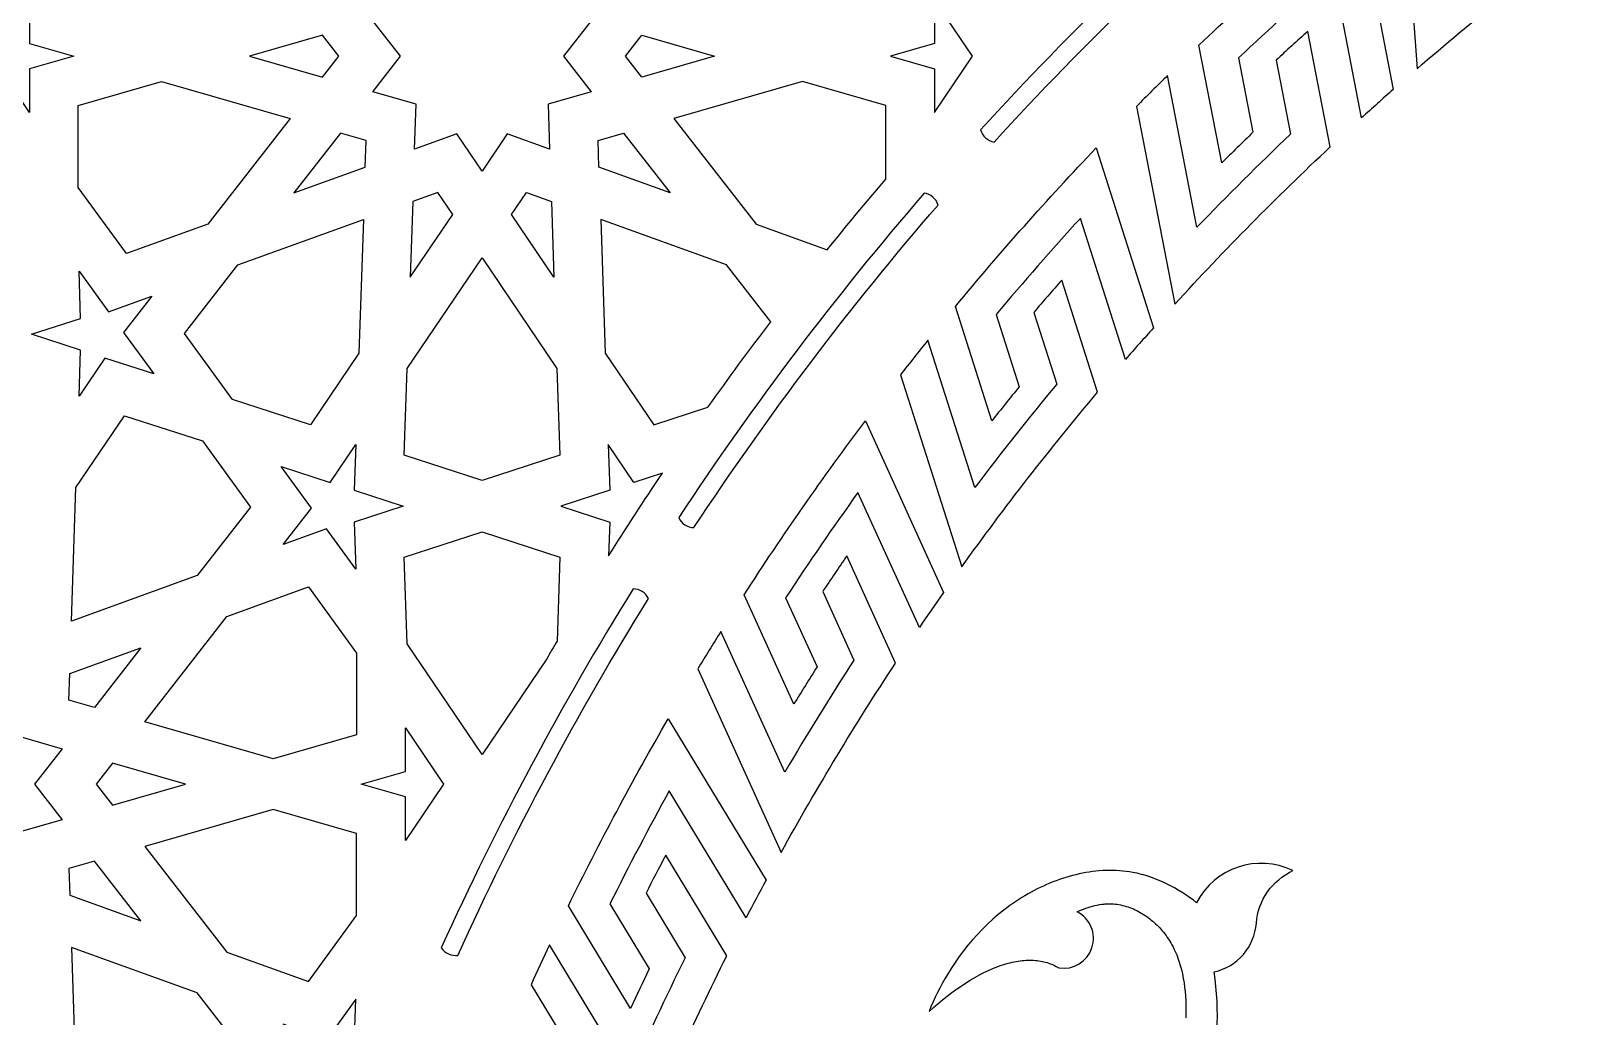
# Model space of a CAD drawing. Extents: x -1807 to 4498, y -1480 to 4111.
# Drawn here: x 394 to 1249, y 1986 to 2527 of the extents above; entities that cross this region are included whole.
import ezdxf

# ---------------------------------------------------------------- set-up
doc = ezdxf.new("R2010")
doc.units = 0
doc.layers.add('LAYER_01', color=7, linetype='CONTINUOUS')

msp = doc.modelspace()

# ---------------------------------------------------------------- linework, layer by layer
at = {"layer": 'LAYER_01'}
for points in [[(1146.17, 2616.82), (1154.24, 2506.58, -0.019258), (1248.97, 2582.27), (1244.25, 2646.69, 0.003596), (1225.19, 2633.03), (1228.22, 2591.77, 0.011339), (1171.33, 2547.13), (1165.13, 2631.72, 0.003621)], [(1082.16, 2620.17, 0.290146), (1075.71, 2627.81, 0.032514), (914.9, 2473.08, 0.290146), (922.29, 2466.34, -0.032514)], [(1121.54, 2596.8), (1141.18, 2495.16, 0.003703), (1123.82, 2479.59), (1108.39, 2559.46, 0.010655), (1056.35, 2512.51), (1064.25, 2471.66, 0.003728), (1047.13, 2454.84), (1034.63, 2519.48, -0.017475)], [(1000.39, 2485.85), (1021.37, 2377.32, -0.019258), (1106.54, 2463.62), (1094.28, 2527.04, 0.003596), (1076.97, 2511.24), (1084.82, 2470.61, 0.011339), (1033.57, 2419.6), (1017.47, 2502.87, 0.003621)], [(862.96, 2445.93), (862.96, 2486.32), (817.25, 2499.49), (746.8, 2479.19), (791.87, 2421.36), (830.81, 2407.24, -0.007233)], [(978.29, 2463.08), (1009.74, 2364.45, 0.003703), (994.33, 2346.95), (969.62, 2424.45, 0.010655), (923.46, 2371.71), (936.1, 2332.07, 0.003728), (921.08, 2313.35), (901.07, 2376.08, -0.017475)], [(891.59, 2431.77, 0.290146), (884.03, 2438.31, 0.032514), (749.4, 2260.32, 0.290146), (757.75, 2254.81, -0.032514)], [(799.83, 2367.7), (775.53, 2398.88), (706.61, 2423.86), (709.07, 2350.59), (735.72, 2311.19), (765.41, 2320.83, -0.008361)], [(871.02, 2338.66), (904.61, 2233.34, -0.019258), (979.05, 2329.06), (959.42, 2390.59, 0.003596), (944.08, 2372.87), (956.65, 2333.45, 0.011339), (911.75, 2276.76), (885.98, 2357.57, 0.003621)], [(851.75, 2313.44), (894.57, 2219.2, 0.003703), (881.33, 2200), (847.67, 2274.07, 0.010655), (808.03, 2216.26), (825.25, 2178.38, 0.003728), (812.53, 2158.03), (785.29, 2217.97, -0.017475)], [(740.43, 2284.64), (724.86, 2279.59), (710.75, 2300.44), (711.6, 2275.28), (684.77, 2266.56), (711.6, 2257.84), (710.98, 2239.27, -0.007778)], [(677.02, 2182.79), (641.57, 2130.38), (600.49, 2191.11), (598.89, 2238.65), (641.57, 2252.52), (684.24, 2238.65), (682.69, 2192.58, 0.001626)], [(759.85, 2177.28), (805.58, 2076.64, -0.019258), (868.25, 2180.44), (841.53, 2239.24, 0.003596), (828.38, 2219.84), (845.5, 2182.17, 0.011339), (807.57, 2120.6), (772.48, 2197.82, 0.003621)], [(732.84, 2215.87, 0.290146), (724.35, 2221.14, 0.032514), (619.22, 2024.29, 0.290146), (628.33, 2020.16, -0.032514)], [(743.67, 2149.97), (797.27, 2061.41, 0.003703), (786.38, 2040.8), (744.25, 2110.39, 0.010655), (711.68, 2048.33), (733.23, 2012.74, 0.003728), (722.99, 1991.03), (688.89, 2047.36, -0.017475)], [(668.41, 2003.95), (725.65, 1909.39, -0.019258), (775.69, 2019.83), (742.24, 2075.09, 0.003596), (731.46, 2054.27), (752.89, 2018.87, 0.011339), (722.46, 1953.28), (678.54, 2025.83, 0.003621)], [(572.99, 1969.71), (571.53, 1970.18), (572.4, 1996.1), (556.22, 1973.82), (532.54, 1982.4), (548.02, 1962.54), (531.44, 1939.72), (558.27, 1948.43), (562.23, 1942.57, -0.004197)]]:
    msp.add_lwpolyline(points, format="xyb", close=True, dxfattribs=at)
for points in [[(596.82, 2513.39), (581.65, 2532.85), (605.37, 2539.69), (604.54, 2564.35), (627.74, 2555.94), (641.57, 2576.38), (655.39, 2555.94), (678.6, 2564.35), (677.77, 2539.69), (701.48, 2532.85), (686.31, 2513.39), (701.48, 2493.92), (677.77, 2487.08), (678.6, 2462.42), (655.39, 2470.83), (641.57, 2450.39), (627.74, 2470.83), (604.54, 2462.42), (605.37, 2487.08), (581.65, 2493.92)], [(417.67, 2513.39), (393.47, 2506.41), (393.47, 2482.48), (372.56, 2513.39), (393.47, 2544.29), (393.47, 2520.36)], [(865.47, 2513.39), (889.66, 2506.41), (889.66, 2482.48), (910.57, 2513.39), (889.66, 2544.29), (889.66, 2520.36)], [(562.97, 2513.39), (554.01, 2524.89), (514.09, 2513.39), (554.01, 2501.88)], [(720.16, 2513.39), (729.12, 2524.89), (769.04, 2513.39), (729.12, 2501.88)], [(491.27, 2421.36), (446.54, 2405.15), (420.17, 2441.45), (420.17, 2486.32), (465.88, 2499.49), (536.33, 2479.19)], [(577.98, 2467.19), (563.97, 2471.23), (538.44, 2438.46), (577.49, 2452.62)], [(705.15, 2467.19), (719.16, 2471.23), (744.69, 2438.46), (705.64, 2452.62)], [(617.28, 2438.64), (603.57, 2433.67), (602.18, 2392.15), (625.45, 2426.56)], [(665.85, 2438.64), (679.56, 2433.67), (680.96, 2392.15), (657.68, 2426.56)], [(574.06, 2350.59), (547.41, 2311.19), (504.74, 2325.05), (478.36, 2361.35), (507.6, 2398.88), (576.53, 2423.86)], [(641.57, 2280.6), (598.89, 2294.46), (600.49, 2342.01), (641.57, 2402.73), (682.64, 2342.01), (684.24, 2294.46)], [(394.6, 2360.84), (421.44, 2369.56), (420.57, 2395.48), (436.75, 2373.2), (460.43, 2381.78), (444.95, 2361.92), (461.53, 2339.09), (434.7, 2347.81), (420.59, 2326.95), (421.44, 2352.12)], [(485.37, 2228.51), (416.44, 2203.53), (418.91, 2276.8), (445.56, 2316.21), (488.23, 2302.34), (514.61, 2266.04)], [(598.36, 2266.56), (571.53, 2257.84), (572.4, 2231.92), (556.22, 2254.2), (532.54, 2245.61), (548.02, 2265.48), (531.44, 2288.3), (558.27, 2279.59), (572.38, 2300.44), (571.53, 2275.28)], [(527.09, 2127.9), (456.64, 2148.2), (501.7, 2206.03), (546.43, 2222.25), (572.8, 2185.95), (572.8, 2141.08)], [(454.53, 2188.94), (429, 2156.17), (414.99, 2160.21), (415.48, 2174.78)], [(351.4, 2177.01), (365.23, 2156.57), (388.43, 2164.98), (387.6, 2140.31), (411.32, 2133.48), (396.15, 2114.01), (411.32, 2094.54), (387.6, 2087.71), (388.43, 2063.04), (365.23, 2071.45), (351.4, 2051.01), (337.57, 2071.45), (314.37, 2063.04), (315.2, 2087.71), (291.49, 2094.54), (306.66, 2114.01), (291.49, 2133.48), (315.2, 2140.31), (314.37, 2164.98), (337.57, 2156.57)], [(620.41, 2114.01), (599.5, 2083.1), (599.5, 2107.04), (575.3, 2114.01), (599.5, 2120.98), (599.5, 2144.92)], [(430, 2114.01), (438.96, 2102.51), (478.87, 2114.01), (438.96, 2125.51)], [(527.09, 2100.12), (456.64, 2079.82), (501.7, 2021.98), (546.43, 2005.77), (572.8, 2042.07), (572.8, 2086.94)], [(454.53, 2039.08), (429, 2071.85), (414.99, 2067.81), (415.48, 2053.24)], [(485.37, 1999.5), (416.44, 2024.49), (418.91, 1951.22), (445.56, 1911.81), (488.23, 1925.68), (514.61, 1961.98)]]:
    msp.add_lwpolyline(points, close=True, dxfattribs=at)
msp.add_lwpolyline([(1014.98, 1888.83, 0.184529), (1043.04, 2011.07, 0.328431), (1066.13, 2037.85, -0.272178), (1086.16, 2066.61, 0.407236), (1033.37, 2049.05), (1031.44, 2050.52), (1029.46, 2051.94), (1027.44, 2053.32), (1025.39, 2054.66), (1023.29, 2055.94), (1021.16, 2057.16), (1019, 2058.33), (1016.81, 2059.43), (1014.58, 2060.47), (1012.33, 2061.44), (1010.06, 2062.34), (1007.75, 2063.17), (1005.43, 2063.91), (1004.26, 2064.26), (1003.09, 2064.58), (1001.91, 2064.88), (1000.72, 2065.16), (999.53, 2065.41), (998.34, 2065.64), (996.53, 2065.95), (994.72, 2066.21), (992.89, 2066.42), (991.07, 2066.57), (989.23, 2066.68), (987.39, 2066.74), (985.55, 2066.75), (983.71, 2066.71), (981.86, 2066.63), (980.01, 2066.5), (978.17, 2066.33), (976.32, 2066.11), (974.48, 2065.85), (972.64, 2065.55), (970.8, 2065.21), (968.97, 2064.83), (967.14, 2064.4), (965.32, 2063.94), (963.5, 2063.44), (961.7, 2062.91), (959.9, 2062.34), (958.11, 2061.73), (956.33, 2061.09), (954.57, 2060.41), (952.81, 2059.7), (951.07, 2058.96), (949.35, 2058.19), (947.64, 2057.39), (945.94, 2056.56), (944.26, 2055.7), (940.96, 2053.89), (939.22, 2052.88), (937.51, 2051.85), (935.82, 2050.78), (934.16, 2049.69), (932.51, 2048.56), (930.89, 2047.41), (927.71, 2045.03), (924.62, 2042.55), (921.62, 2039.97), (918.72, 2037.29), (915.9, 2034.52), (913.18, 2031.67), (910.54, 2028.73), (908.01, 2025.72), (905.56, 2022.64), (903.21, 2019.48), (900.95, 2016.26), (898.78, 2012.98), (896.71, 2009.64), (895.27, 2007.19), (893.88, 2004.72), (892.54, 2002.22), (891.26, 1999.69), (890.03, 1997.14), (888.85, 1994.56), (887.72, 1991.96), (886.66, 1989.34), (889.12, 1991.55), (891.6, 1993.69), (894.1, 1995.76), (896.61, 1997.76), (899.13, 1999.69), (901.66, 2001.53), (904.19, 2003.29), (906.72, 2004.96), (909.24, 2006.53), (911.76, 2008.02), (914.26, 2009.4), (916.75, 2010.68), (919.21, 2011.86), (921.66, 2012.92), (922.87, 2013.42), (924.07, 2013.89), (925.27, 2014.32), (926.45, 2014.74), (927.63, 2015.12), (928.8, 2015.47), (929.96, 2015.8), (931.11, 2016.1), (932.25, 2016.37), (933.38, 2016.61), (934.49, 2016.83), (935.6, 2017.01), (936.69, 2017.17), (937.77, 2017.3), (938.84, 2017.4), (939.89, 2017.47), (940.93, 2017.51), (941.96, 2017.53), (942.97, 2017.51), (943.97, 2017.47), (944.95, 2017.4), (945.92, 2017.31), (946.87, 2017.18), (947.81, 2017.03), (948.73, 2016.86), (949.64, 2016.65), (950.53, 2016.43), (951.4, 2016.17), (952.26, 2015.89), (953.1, 2015.58), (953.92, 2015.25), (954.73, 2014.9), (955.52, 2014.52), (956.29, 2014.11), (957.04, 2013.69), (957.78, 2013.24, 0.85216), (967.86, 2044.04), (969.02, 2044.57), (970.19, 2045.08), (971.38, 2045.56), (972.59, 2046.01), (973.81, 2046.43), (975.05, 2046.82), (976.29, 2047.16), (977.54, 2047.47), (978.81, 2047.75), (980.08, 2047.97), (981.35, 2048.16), (981.99, 2048.23), (982.63, 2048.3), (983.27, 2048.35), (983.91, 2048.39), (984.55, 2048.42), (985.19, 2048.43), (985.83, 2048.43), (986.46, 2048.42), (987.1, 2048.4), (987.74, 2048.36), (988.76, 2048.27), (989.77, 2048.15), (990.79, 2047.99), (991.79, 2047.8), (992.79, 2047.58), (993.79, 2047.32), (994.78, 2047.04), (995.77, 2046.72), (996.74, 2046.37), (997.71, 2046), (998.67, 2045.6), (999.62, 2045.17), (1000.57, 2044.71), (1001.5, 2044.23), (1002.42, 2043.73), (1003.33, 2043.19), (1004.23, 2042.64), (1005.11, 2042.06), (1005.98, 2041.46), (1006.84, 2040.84), (1007.69, 2040.2), (1008.52, 2039.54), (1009.33, 2038.86), (1010.13, 2038.16), (1010.91, 2037.45), (1011.67, 2036.71), (1012.42, 2035.96), (1013.14, 2035.2), (1013.85, 2034.42), (1014.54, 2033.62), (1015.21, 2032.82), (1015.86, 2032), (1016.59, 2031.01), (1017.3, 2030.02), (1017.98, 2029), (1018.63, 2027.97), (1019.26, 2026.93), (1019.85, 2025.87), (1020.42, 2024.8), (1020.96, 2023.72), (1021.48, 2022.62), (1021.97, 2021.52), (1022.44, 2020.4), (1022.88, 2019.27), (1023.3, 2018.13), (1023.69, 2016.98), (1024.06, 2015.83), (1024.41, 2014.66), (1024.74, 2013.49), (1025.05, 2012.31), (1025.6, 2009.93), (1026.07, 2007.53), (1026.47, 2005.11), (1026.79, 2002.68), (1027.05, 2000.24), (1027.24, 1997.8), (1027.38, 1995.35), (1027.46, 1992.98), (1027.49, 1990.61), (1027.46, 1988.24), (1027.39, 1985.88)], format="xyb", dxfattribs=at)

doc.saveas('drawing.dxf')
